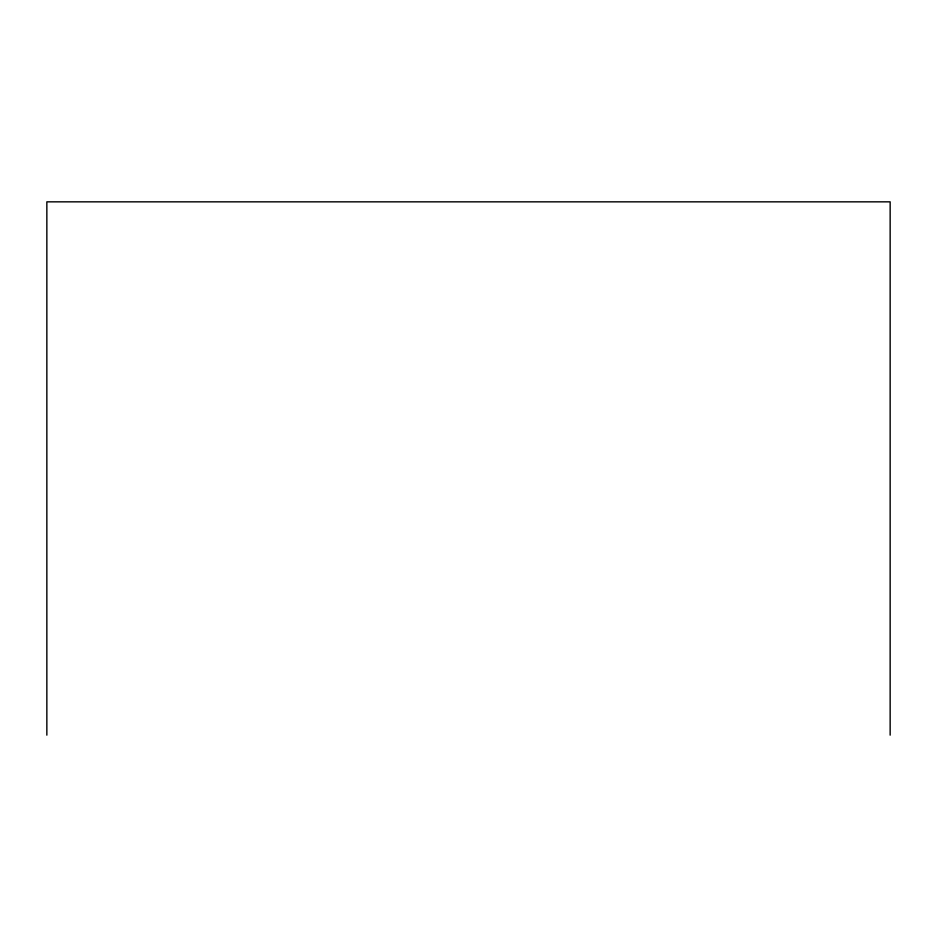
<?xml version="1.0" encoding="UTF-8"?>
<svg xmlns="http://www.w3.org/2000/svg" width="937" height="937" viewBox="0 0 937 937"><rect width="100%" height="100%" fill="white"/><g stroke="black" fill="none" stroke-linecap="round" stroke-linejoin="round"><path stroke-width="1.41" d="M890.15 735.158L890.15 201.842L46.85 201.842L46.85 735.158"/></g></svg>
